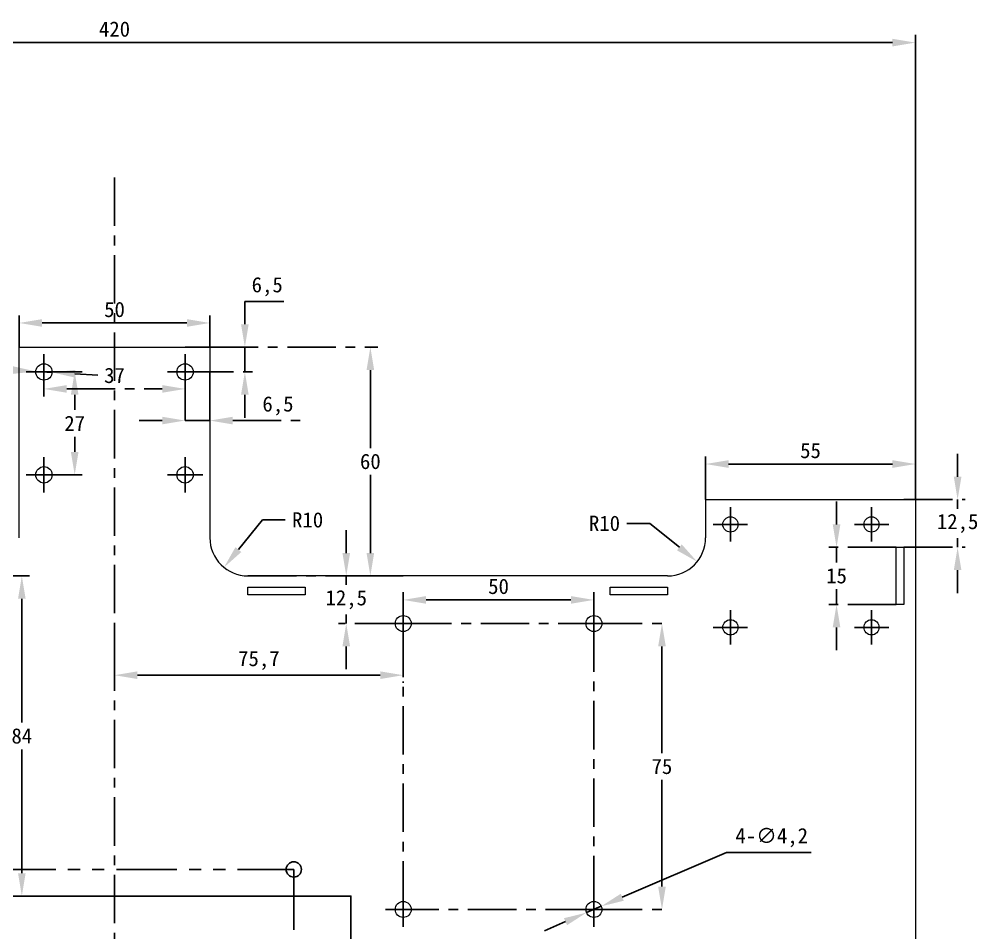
# Model space of a CAD drawing. Header units: millimetres. Extents: x -1259 to 2179, y 223 to 757.
# Drawn here: x 350 to 601.3, y 517.5 to 757.1 of the extents above; entities that cross this region are included whole.
import ezdxf

# ---------------------------------------------------------------- set-up
doc = ezdxf.new("R2010")
doc.units = ezdxf.units.MM
doc.header["$PDSIZE"] = -1
doc.linetypes.add('CENTERX2', pattern=[20.32, 12.7, -2.54, 2.54, -2.54])
doc.linetypes.add('PHANTOM2', pattern=[31.75, 15.875, -3.175, 3.175, -3.175, 3.175, -3.175])
doc.layers.add('10', color=7, linetype='Continuous')
doc.dimstyles.new('ISO-25', dxfattribs={"dimtxt": 2.5, "dimasz": 2.5, "dimexe": 1.25, "dimexo": 0.625, "dimtad": 1, "dimtxsty": 'Standard', "dimcen": 2.5, "dimadec": 0, "dimazin": 0, "dimtfac": 1, "dimtmove": 0, "dimatfit": 3, "dimfxl": 1, "dimarcsym": 0})

# ---------------------------------------------------------------- blocks, each defined once
blk = doc.blocks.new('SW_CENTERMARKSYMBOL_4')
at = {"layer": '10', "color": 0}
for p, q in [((0, 2.5), (0, 4.5)), ((-2.5, 0), (-4.5, 0)), ((0, 0), (-2.5, 0)), ((0, 0), (0, 2.5)), ((0, 0), (0, -2.5)), ((0, 0), (2.5, 0)), ((2.5, 0), (4.5, 0)), ((0, -2.5), (0, -4.5))]:
    blk.add_line(p, q, dxfattribs=at)
blk = doc.blocks.new('SW_CENTERMARKSYMBOL_5')
at = {"layer": '10', "color": 0}
for p, q in [((0, 2.5), (0, 4.5)), ((-2.5, 0), (-4.5, 0)), ((0, 0), (-2.5, 0)), ((0, 0), (0, 2.5)), ((0, 0), (0, -2.5)), ((0, 0), (2.5, 0)), ((2.5, 0), (4.5, 0)), ((0, -2.5), (0, -4.5))]:
    blk.add_line(p, q, dxfattribs=at)
blk = doc.blocks.new('SW_CENTERMARKSYMBOL_6')
at = {"layer": '10', "color": 0}
for p, q in [((0, 2.5), (0, 4.5)), ((-2.5, 0), (-4.5, 0)), ((0, 0), (-2.5, 0)), ((0, 0), (0, 2.5)), ((0, 0), (0, -2.5)), ((0, 0), (2.5, 0)), ((2.5, 0), (4.5, 0)), ((0, -2.5), (0, -4.5))]:
    blk.add_line(p, q, dxfattribs=at)
blk = doc.blocks.new('SW_CENTERMARKSYMBOL_7')
at = {"layer": '10', "color": 0}
for p, q in [((0, 2.5), (0, 4.5)), ((-2.5, 0), (-4.5, 0)), ((0, 0), (-2.5, 0)), ((0, 0), (0, 2.5)), ((0, 0), (0, -2.5)), ((0, 0), (2.5, 0)), ((2.5, 0), (4.5, 0)), ((0, -2.5), (0, -4.5))]:
    blk.add_line(p, q, dxfattribs=at)
blk = doc.blocks.new('SW_CENTERMARKSYMBOL_20')
at = {"layer": '10', "color": 0}
for p, q in [((0, 2.5), (0, 4.65)), ((-2.5, 0), (-4.65, 0)), ((0, 0), (-2.5, 0)), ((0, 0), (0, 2.5)), ((0, 0), (0, -2.5)), ((0, 0), (2.5, 0)), ((2.5, 0), (4.65, 0)), ((0, -2.5), (0, -4.65))]:
    blk.add_line(p, q, dxfattribs=at)
blk = doc.blocks.new('SW_CENTERMARKSYMBOL_21')
at = {"layer": '10', "color": 0}
for p, q in [((0, 2.5), (0, 4.65)), ((-2.5, 0), (-4.65, 0)), ((0, 0), (-2.5, 0)), ((0, 0), (0, 2.5)), ((0, 0), (0, -2.5)), ((0, 0), (2.5, 0)), ((2.5, 0), (4.65, 0)), ((0, -2.5), (0, -4.65))]:
    blk.add_line(p, q, dxfattribs=at)
blk = doc.blocks.new('SW_CENTERMARKSYMBOL_22')
at = {"layer": '10', "color": 0}
for p, q in [((0, 2.5), (0, 4.65)), ((-2.5, 0), (-4.65, 0)), ((0, 0), (-2.5, 0)), ((0, 0), (0, 2.5)), ((0, 0), (0, -2.5)), ((0, 0), (2.5, 0)), ((2.5, 0), (4.65, 0)), ((0, -2.5), (0, -4.65))]:
    blk.add_line(p, q, dxfattribs=at)
blk = doc.blocks.new('SW_CENTERMARKSYMBOL_23')
at = {"layer": '10', "color": 0}
for p, q in [((0, 2.5), (0, 4.65)), ((-2.5, 0), (-4.65, 0)), ((0, 0), (-2.5, 0)), ((0, 0), (0, 2.5)), ((0, 0), (0, -2.5)), ((0, 0), (2.5, 0)), ((2.5, 0), (4.65, 0)), ((0, -2.5), (0, -4.65))]:
    blk.add_line(p, q, dxfattribs=at)
blk = doc.blocks.new('SW_CENTERMARKSYMBOL_36')
at = {"layer": '10', "color": 0}
for p, q in [((0, 2.5), (0, 4.6)), ((-2.5, 0), (-4.6, 0)), ((0, 0), (-2.5, 0)), ((0, 0), (0, 2.5)), ((0, 0), (0, -2.5)), ((0, 0), (2.5, 0)), ((2.5, 0), (4.6, 0)), ((0, -2.5), (0, -4.6))]:
    blk.add_line(p, q, dxfattribs=at)
blk = doc.blocks.new('SW_CENTERMARKSYMBOL_37')
at = {"layer": '10', "color": 0}
for p, q in [((0, 2.5), (0, 4.6)), ((-2.5, 0), (-4.6, 0)), ((0, 0), (-2.5, 0)), ((0, 0), (0, 2.5)), ((0, 0), (0, -2.5)), ((0, 0), (2.5, 0)), ((2.5, 0), (4.6, 0)), ((0, -2.5), (0, -4.6))]:
    blk.add_line(p, q, dxfattribs=at)
blk = doc.blocks.new('SW_CENTERMARKSYMBOL_38')
at = {"layer": '10', "color": 0}
for p, q in [((0, 2.5), (0, 4.6)), ((-2.5, 0), (-4.6, 0)), ((0, 0), (-2.5, 0)), ((0, 0), (0, 2.5)), ((0, 0), (0, -2.5)), ((0, 0), (2.5, 0)), ((2.5, 0), (4.6, 0)), ((0, -2.5), (0, -4.6))]:
    blk.add_line(p, q, dxfattribs=at)
blk = doc.blocks.new('SW_CENTERMARKSYMBOL_39')
at = {"layer": '10', "color": 0}
for p, q in [((0, 2.5), (0, 4.6)), ((-2.5, 0), (-4.6, 0)), ((0, 0), (-2.5, 0)), ((0, 0), (0, 2.5)), ((0, 0), (0, -2.5)), ((0, 0), (2.5, 0)), ((2.5, 0), (4.6, 0)), ((0, -2.5), (0, -4.6))]:
    blk.add_line(p, q, dxfattribs=at)
blk = doc.blocks.new('SW_CENTERMARKSYMBOL_48')
at = {"layer": '10', "color": 0}
for p, q in [((0, 2.5), (0, 4.5)), ((-2.5, 0), (-4.5, 0)), ((0, 0), (-2.5, 0)), ((0, 0), (0, 2.5)), ((0, 0), (0, -2.5)), ((0, 0), (2.5, 0)), ((2.5, 0), (4.5, 0)), ((0, -2.5), (0, -4.5))]:
    blk.add_line(p, q, dxfattribs=at)
blk = doc.blocks.new('SW_CENTERMARKSYMBOL_49')
at = {"layer": '10', "color": 0}
for p, q in [((0, 2.5), (0, 4.5)), ((-2.5, 0), (-4.5, 0)), ((0, 0), (-2.5, 0)), ((0, 0), (0, 2.5)), ((0, 0), (0, -2.5)), ((0, 0), (2.5, 0)), ((2.5, 0), (4.5, 0)), ((0, -2.5), (0, -4.5))]:
    blk.add_line(p, q, dxfattribs=at)
blk = doc.blocks.new('SW_CENTERMARKSYMBOL_50')
at = {"layer": '10', "color": 0}
for p, q in [((0, 2.5), (0, 4.5)), ((-2.5, 0), (-4.5, 0)), ((0, 0), (-2.5, 0)), ((0, 0), (0, 2.5)), ((0, 0), (0, -2.5)), ((0, 0), (2.5, 0)), ((2.5, 0), (4.5, 0)), ((0, -2.5), (0, -4.5))]:
    blk.add_line(p, q, dxfattribs=at)
blk = doc.blocks.new('SW_CENTERMARKSYMBOL_51')
at = {"layer": '10', "color": 0}
for p, q in [((0, 2.5), (0, 4.5)), ((-2.5, 0), (-4.5, 0)), ((0, 0), (-2.5, 0)), ((0, 0), (0, 2.5)), ((0, 0), (0, -2.5)), ((0, 0), (2.5, 0)), ((2.5, 0), (4.5, 0)), ((0, -2.5), (0, -4.5))]:
    blk.add_line(p, q, dxfattribs=at)
blk = doc.blocks.new('SW_CENTERMARKSYMBOL_64')
at = {"layer": '10', "color": 0}
for p, q in [((0, 2.5), (0, 4.65)), ((-2.5, 0), (-4.65, 0)), ((0, 0), (-2.5, 0)), ((0, 0), (0, 2.5)), ((0, 0), (0, -2.5)), ((0, 0), (2.5, 0)), ((2.5, 0), (4.65, 0)), ((0, -2.5), (0, -4.65))]:
    blk.add_line(p, q, dxfattribs=at)
blk = doc.blocks.new('SW_CENTERMARKSYMBOL_65')
at = {"layer": '10', "color": 0}
for p, q in [((0, 2.5), (0, 4.65)), ((-2.5, 0), (-4.65, 0)), ((0, 0), (-2.5, 0)), ((0, 0), (0, 2.5)), ((0, 0), (0, -2.5)), ((0, 0), (2.5, 0)), ((2.5, 0), (4.65, 0)), ((0, -2.5), (0, -4.65))]:
    blk.add_line(p, q, dxfattribs=at)
blk = doc.blocks.new('SW_CENTERMARKSYMBOL_66')
at = {"layer": '10', "color": 0}
for p, q in [((0, 2.5), (0, 4.65)), ((-2.5, 0), (-4.65, 0)), ((0, 0), (-2.5, 0)), ((0, 0), (0, 2.5)), ((0, 0), (0, -2.5)), ((0, 0), (2.5, 0)), ((2.5, 0), (4.65, 0)), ((0, -2.5), (0, -4.65))]:
    blk.add_line(p, q, dxfattribs=at)
blk = doc.blocks.new('SW_CENTERMARKSYMBOL_67')
at = {"layer": '10', "color": 0}
for p, q in [((0, 2.5), (0, 4.65)), ((-2.5, 0), (-4.65, 0)), ((0, 0), (-2.5, 0)), ((0, 0), (0, 2.5)), ((0, 0), (0, -2.5)), ((0, 0), (2.5, 0)), ((2.5, 0), (4.65, 0)), ((0, -2.5), (0, -4.65))]:
    blk.add_line(p, q, dxfattribs=at)
blk = doc.blocks.new('SW_CENTERMARKSYMBOL_80')
at = {"layer": '10', "color": 0}
for p, q in [((0, 2.5), (0, 4.6)), ((-2.5, 0), (-4.6, 0)), ((0, 0), (-2.5, 0)), ((0, 0), (0, 2.5)), ((0, 0), (0, -2.5)), ((0, 0), (2.5, 0)), ((2.5, 0), (4.6, 0)), ((0, -2.5), (0, -4.6))]:
    blk.add_line(p, q, dxfattribs=at)
blk = doc.blocks.new('SW_CENTERMARKSYMBOL_81')
at = {"layer": '10', "color": 0}
for p, q in [((0, 2.5), (0, 4.6)), ((-2.5, 0), (-4.6, 0)), ((0, 0), (-2.5, 0)), ((0, 0), (0, 2.5)), ((0, 0), (0, -2.5)), ((0, 0), (2.5, 0)), ((2.5, 0), (4.6, 0)), ((0, -2.5), (0, -4.6))]:
    blk.add_line(p, q, dxfattribs=at)
blk = doc.blocks.new('SW_CENTERMARKSYMBOL_82')
at = {"layer": '10', "color": 0}
for p, q in [((0, 2.5), (0, 4.6)), ((-2.5, 0), (-4.6, 0)), ((0, 0), (-2.5, 0)), ((0, 0), (0, 2.5)), ((0, 0), (0, -2.5)), ((0, 0), (2.5, 0)), ((2.5, 0), (4.6, 0)), ((0, -2.5), (0, -4.6))]:
    blk.add_line(p, q, dxfattribs=at)
blk = doc.blocks.new('SW_CENTERMARKSYMBOL_83')
at = {"layer": '10', "color": 0}
for p, q in [((0, 2.5), (0, 4.6)), ((-2.5, 0), (-4.6, 0)), ((0, 0), (-2.5, 0)), ((0, 0), (0, 2.5)), ((0, 0), (0, -2.5)), ((0, 0), (2.5, 0)), ((2.5, 0), (4.6, 0)), ((0, -2.5), (0, -4.6))]:
    blk.add_line(p, q, dxfattribs=at)
blk = doc.blocks.new('*D90')
at = {"color": 3, "lineweight": -2, "transparency": 16777216}
for p, q in [((164.96, 631.12), (164.96, 753)), ((584.96, 631.12), (584.96, 753)), ((170.96, 751), (578.96, 751))]:
    blk.add_line(p, q, dxfattribs=at)
at = {"color": 3, "transparency": 16777216}
for points in [[(170.96, 752), (170.96, 750), (164.96, 751)], [(578.96, 752), (578.96, 750), (584.96, 751)]]:
    blk.add_solid(points, dxfattribs=at)
at = {"layer": 'Defpoints', "color": 0, "transparency": 16777216}
for p in [(584.96, 751), (164.96, 631.12), (584.96, 631.12)]:
    blk.add_point(p, dxfattribs=at)
at = {"color": 3, "transparency": 16777216, "insert": (374.96, 754.52), "char_height": 4, "attachment_point": 5}
blk.add_mtext('420', dxfattribs=at)
blk = doc.blocks.new('*D92')
at = {"color": 3, "lineweight": -2, "transparency": 16777216}
for p, q in [((349.96, 671.12), (349.96, 679.46)), ((399.96, 671.12), (399.96, 679.46)), ((355.96, 677.46), (393.96, 677.46))]:
    blk.add_line(p, q, dxfattribs=at)
at = {"color": 3, "transparency": 16777216}
for points in [[(355.96, 678.46), (355.96, 676.46), (349.96, 677.46)], [(393.96, 678.46), (393.96, 676.46), (399.96, 677.46)]]:
    blk.add_solid(points, dxfattribs=at)
at = {"layer": 'Defpoints', "color": 0, "transparency": 16777216}
for p in [(399.96, 677.46), (349.96, 671.12), (399.96, 671.12)]:
    blk.add_point(p, dxfattribs=at)
at = {"color": 3, "transparency": 16777216, "insert": (374.96, 680.98), "char_height": 4, "attachment_point": 5}
blk.add_mtext('50', dxfattribs=at)
blk = doc.blocks.new('*D93')
at = {"color": 3, "lineweight": -2, "transparency": 16777216}
for p, q in [((529.96, 631.12), (529.96, 642.46)), ((584.96, 631.12), (584.96, 642.46)), ((535.96, 640.46), (578.96, 640.46))]:
    blk.add_line(p, q, dxfattribs=at)
at = {"color": 3, "transparency": 16777216}
for points in [[(535.96, 641.46), (535.96, 639.46), (529.96, 640.46)], [(578.96, 641.46), (578.96, 639.46), (584.96, 640.46)]]:
    blk.add_solid(points, dxfattribs=at)
at = {"layer": 'Defpoints', "color": 0, "transparency": 16777216}
for p in [(584.96, 640.46), (529.96, 631.12), (584.96, 631.12)]:
    blk.add_point(p, dxfattribs=at)
at = {"color": 3, "transparency": 16777216, "insert": (557.46, 643.98), "char_height": 4, "attachment_point": 5}
blk.add_mtext('55', dxfattribs=at)
blk = doc.blocks.new('*D96')
at = {"color": 3, "linetype": 'CENTERX2', "lineweight": -2, "transparency": 16777216}
for p, q in [((413.74, 625.78), (407.44, 618.01)), ((419.74, 625.78), (413.74, 625.78))]:
    blk.add_line(p, q, dxfattribs=at)
at = {"color": 3, "linetype": 'CENTERX2', "transparency": 16777216}
blk.add_solid([(406.67, 618.64), (408.22, 617.38), (403.67, 613.35)], dxfattribs=at)
at = {"layer": 'Defpoints', "color": 0, "linetype": 'CENTERX2', "transparency": 16777216}
for p in [(409.96, 621.12), (403.67, 613.35)]:
    blk.add_point(p, dxfattribs=at)
at = {"color": 3, "linetype": 'CENTERX2', "transparency": 16777216, "insert": (425.6, 625.78), "char_height": 4, "attachment_point": 5}
blk.add_mtext('R10', dxfattribs=at)
blk = doc.blocks.new('*D97')
at = {"color": 3, "linetype": 'CENTERX2', "lineweight": -2, "transparency": 16777216}
for p, q in [((509.3, 624.89), (515.3, 624.89)), ((515.3, 624.89), (523.07, 618.61))]:
    blk.add_line(p, q, dxfattribs=at)
at = {"color": 3, "linetype": 'CENTERX2', "transparency": 16777216}
blk.add_solid([(523.7, 619.38), (522.44, 617.83), (527.74, 614.83)], dxfattribs=at)
at = {"layer": 'Defpoints', "color": 0, "linetype": 'CENTERX2', "transparency": 16777216}
for p in [(519.96, 621.12), (527.74, 614.83)]:
    blk.add_point(p, dxfattribs=at)
at = {"color": 3, "linetype": 'CENTERX2', "transparency": 16777216, "insert": (503.44, 624.89), "char_height": 4, "attachment_point": 5}
blk.add_mtext('R10', dxfattribs=at)
blk = doc.blocks.new('*D99')
at = {"color": 3, "linetype": 'CENTERX2', "lineweight": -2, "transparency": 16777216}
for p, q in [((399.96, 671.12), (444.05, 671.12)), ((409.96, 611.12), (444.05, 611.12))]:
    blk.add_line(p, q, dxfattribs=at)
at = {"color": 3, "lineweight": -2, "transparency": 16777216}
for p, q in [((442.05, 665.12), (442.05, 644.65)), ((442.05, 617.12), (442.05, 637.6))]:
    blk.add_line(p, q, dxfattribs=at)
at = {"color": 3, "linetype": 'CENTERX2', "transparency": 16777216}
for points in [[(441.05, 665.12), (443.05, 665.12), (442.05, 671.12)], [(441.05, 617.12), (443.05, 617.12), (442.05, 611.12)]]:
    blk.add_solid(points, dxfattribs=at)
at = {"layer": 'Defpoints', "color": 0, "linetype": 'CENTERX2', "transparency": 16777216}
for p in [(399.96, 671.12), (409.96, 611.12), (442.05, 611.12)]:
    blk.add_point(p, dxfattribs=at)
at = {"color": 3, "linetype": 'CENTERX2', "transparency": 16777216, "insert": (442.05, 641.12), "char_height": 4, "attachment_point": 5}
blk.add_mtext('60', dxfattribs=at)
blk = doc.blocks.new('*D100')
at = {"color": 3, "lineweight": -2, "transparency": 16777216}
for p, q in [((286.73, 667.85), (300.92, 667.85)), ((300.92, 667.85), (348.33, 665.09)), ((358.61, 664.5), (354.32, 664.75)), ((364.6, 664.15), (370.59, 663.8))]:
    blk.add_line(p, q, dxfattribs=at)
at = {"color": 3, "linetype": 'CENTERX2', "transparency": 16777216}
for points in [[(348.38, 666.09), (348.27, 664.1), (354.32, 664.75)], [(364.66, 665.15), (364.54, 663.15), (358.61, 664.5)]]:
    blk.add_solid(points, dxfattribs=at)
at = {"layer": 'Defpoints', "color": 0, "linetype": 'CENTERX2', "transparency": 16777216}
for p in [(354.32, 664.75), (358.61, 664.5)]:
    blk.add_point(p, dxfattribs=at)
at = {"color": 3, "linetype": 'CENTERX2', "transparency": 16777216, "insert": (293.06, 671.71), "char_height": 4, "attachment_point": 5}
blk.add_mtext('∅4,3', dxfattribs=at)
blk = doc.blocks.new('*D101')
at = {"color": 3, "linetype": 'CENTERX2', "lineweight": -2, "transparency": 16777216}
for p, q in [((393.46, 664.62), (393.46, 649.86)), ((399.96, 664.62), (399.96, 649.86)), ((387.46, 651.86), (381.46, 651.86)), ((393.46, 651.86), (399.96, 651.86)), ((405.96, 651.86), (423.68, 651.86))]:
    blk.add_line(p, q, dxfattribs=at)
at = {"color": 3, "linetype": 'CENTERX2', "transparency": 16777216}
for points in [[(387.46, 652.86), (387.46, 650.86), (393.46, 651.86)], [(405.96, 652.86), (405.96, 650.86), (399.96, 651.86)]]:
    blk.add_solid(points, dxfattribs=at)
at = {"layer": 'Defpoints', "color": 0, "linetype": 'CENTERX2', "transparency": 16777216}
for p in [(393.46, 664.62), (399.96, 664.62), (399.96, 651.86)]:
    blk.add_point(p, dxfattribs=at)
at = {"color": 3, "linetype": 'CENTERX2', "transparency": 16777216, "insert": (417.82, 655.71), "char_height": 4, "attachment_point": 5}
blk.add_mtext('6,5', dxfattribs=at)
blk = doc.blocks.new('*D102')
at = {"color": 3, "linetype": 'CENTERX2', "lineweight": -2, "transparency": 16777216}
for p, q in [((409.14, 677.12), (409.14, 683.12)), ((409.14, 683.12), (419.33, 683.12)), ((393.46, 671.12), (411.14, 671.12)), ((409.14, 664.62), (409.14, 671.12)), ((393.46, 664.62), (411.14, 664.62)), ((409.14, 658.62), (409.14, 652.62))]:
    blk.add_line(p, q, dxfattribs=at)
at = {"color": 3, "linetype": 'CENTERX2', "transparency": 16777216}
for points in [[(408.14, 677.12), (410.14, 677.12), (409.14, 671.12)], [(408.14, 658.62), (410.14, 658.62), (409.14, 664.62)]]:
    blk.add_solid(points, dxfattribs=at)
at = {"layer": 'Defpoints', "color": 0, "linetype": 'CENTERX2', "transparency": 16777216}
for p in [(393.46, 671.12), (409.14, 671.12), (393.46, 664.62)]:
    blk.add_point(p, dxfattribs=at)
at = {"color": 3, "linetype": 'CENTERX2', "transparency": 16777216, "insert": (415, 686.98), "char_height": 4, "attachment_point": 5}
blk.add_mtext('6,5', dxfattribs=at)
blk = doc.blocks.new('*D103')
at = {"color": 3, "linetype": 'CENTERX2', "lineweight": -2, "transparency": 16777216}
for p, q in [((356.46, 664.62), (356.46, 658.16)), ((393.46, 664.62), (393.46, 658.16)), ((362.46, 660.16), (387.46, 660.16))]:
    blk.add_line(p, q, dxfattribs=at)
at = {"color": 3, "linetype": 'CENTERX2', "transparency": 16777216}
for points in [[(362.46, 661.16), (362.46, 659.16), (356.46, 660.16)], [(387.46, 661.16), (387.46, 659.16), (393.46, 660.16)]]:
    blk.add_solid(points, dxfattribs=at)
at = {"layer": 'Defpoints', "color": 0, "linetype": 'CENTERX2', "transparency": 16777216}
for p in [(356.46, 664.62), (393.46, 664.62), (393.46, 660.16)]:
    blk.add_point(p, dxfattribs=at)
at = {"color": 3, "linetype": 'CENTERX2', "transparency": 16777216, "insert": (374.96, 663.68), "char_height": 4, "attachment_point": 5}
blk.add_mtext('37', dxfattribs=at)
blk = doc.blocks.new('*D104')
at = {"color": 3, "linetype": 'CENTERX2', "lineweight": -2, "transparency": 16777216}
for p, q in [((356.46, 664.62), (366.52, 664.62)), ((364.52, 658.62), (364.52, 654.65)), ((364.52, 643.62), (364.52, 647.6)), ((356.46, 637.62), (366.52, 637.62))]:
    blk.add_line(p, q, dxfattribs=at)
at = {"color": 3, "linetype": 'CENTERX2', "transparency": 16777216}
for points in [[(363.52, 658.62), (365.52, 658.62), (364.52, 664.62)], [(363.52, 643.62), (365.52, 643.62), (364.52, 637.62)]]:
    blk.add_solid(points, dxfattribs=at)
at = {"layer": 'Defpoints', "color": 0, "linetype": 'CENTERX2', "transparency": 16777216}
for p in [(356.46, 664.62), (356.46, 637.62), (364.52, 637.62)]:
    blk.add_point(p, dxfattribs=at)
at = {"color": 3, "linetype": 'CENTERX2', "transparency": 16777216, "insert": (364.52, 651.12), "char_height": 4, "attachment_point": 5}
blk.add_mtext('27', dxfattribs=at)
blk = doc.blocks.new('*D109')
at = {"color": 3, "linetype": 'CENTERX2', "lineweight": -2, "transparency": 16777216}
for p, q in [((564.29, 624.62), (564.29, 630.62)), ((579.96, 618.62), (562.29, 618.62)), ((564.29, 618.62), (564.29, 614.65)), ((564.29, 603.62), (564.29, 607.6)), ((579.96, 603.62), (562.29, 603.62)), ((564.29, 597.62), (564.29, 591.62))]:
    blk.add_line(p, q, dxfattribs=at)
at = {"color": 3, "linetype": 'CENTERX2', "transparency": 16777216}
for points in [[(563.29, 624.62), (565.29, 624.62), (564.29, 618.62)], [(563.29, 597.62), (565.29, 597.62), (564.29, 603.62)]]:
    blk.add_solid(points, dxfattribs=at)
at = {"layer": 'Defpoints', "color": 0, "linetype": 'CENTERX2', "transparency": 16777216}
for p in [(579.96, 618.62), (564.29, 603.62), (579.96, 603.62)]:
    blk.add_point(p, dxfattribs=at)
at = {"color": 3, "linetype": 'CENTERX2', "transparency": 16777216, "insert": (564.29, 611.12), "char_height": 4, "attachment_point": 5}
blk.add_mtext('15', dxfattribs=at)
blk = doc.blocks.new('*D114')
at = {"color": 3, "linetype": 'CENTERX2', "lineweight": -2, "transparency": 16777216}
for p, q in [((596.04, 637.12), (596.04, 643.12)), ((581.96, 631.12), (598.04, 631.12)), ((596.04, 631.12), (596.04, 628.73)), ((596.04, 618.62), (596.04, 621.01)), ((581.96, 618.62), (598.04, 618.62)), ((596.04, 612.62), (596.04, 606.62))]:
    blk.add_line(p, q, dxfattribs=at)
at = {"color": 3, "linetype": 'CENTERX2', "transparency": 16777216}
for points in [[(595.04, 637.12), (597.04, 637.12), (596.04, 631.12)], [(595.04, 612.62), (597.04, 612.62), (596.04, 618.62)]]:
    blk.add_solid(points, dxfattribs=at)
at = {"layer": 'Defpoints', "color": 0, "linetype": 'CENTERX2', "transparency": 16777216}
for p in [(581.96, 631.12), (596.04, 631.12), (581.96, 618.62)]:
    blk.add_point(p, dxfattribs=at)
at = {"color": 3, "linetype": 'CENTERX2', "transparency": 16777216, "insert": (596.04, 624.87), "char_height": 4, "attachment_point": 5}
blk.add_mtext('12,5', dxfattribs=at)
blk = doc.blocks.new('*D130')
at = {"color": 3, "linetype": 'CENTERX2', "lineweight": -2, "transparency": 16777216}
for p, q in [((500.66, 598.62), (520.51, 598.62)), ((500.66, 523.62), (520.51, 523.62))]:
    blk.add_line(p, q, dxfattribs=at)
at = {"color": 3, "lineweight": -2, "transparency": 16777216}
for p, q in [((518.51, 592.62), (518.51, 564.65)), ((518.51, 529.62), (518.51, 557.6))]:
    blk.add_line(p, q, dxfattribs=at)
at = {"color": 3, "linetype": 'CENTERX2', "transparency": 16777216}
for points in [[(517.51, 592.62), (519.51, 592.62), (518.51, 598.62)], [(517.51, 529.62), (519.51, 529.62), (518.51, 523.62)]]:
    blk.add_solid(points, dxfattribs=at)
at = {"layer": 'Defpoints', "color": 0, "linetype": 'CENTERX2', "transparency": 16777216}
for p in [(500.66, 598.62), (500.66, 523.62), (518.51, 523.62)]:
    blk.add_point(p, dxfattribs=at)
at = {"color": 3, "linetype": 'CENTERX2', "transparency": 16777216, "insert": (518.51, 561.12), "char_height": 4, "attachment_point": 5}
blk.add_mtext('75', dxfattribs=at)
blk = doc.blocks.new('*D131')
at = {"color": 3, "linetype": 'CENTERX2', "lineweight": -2, "transparency": 16777216}
for p, q in [((450.66, 598.62), (450.66, 606.82)), ((500.66, 598.62), (500.66, 606.82))]:
    blk.add_line(p, q, dxfattribs=at)
at = {"color": 3, "lineweight": -2, "transparency": 16777216}
blk.add_line((494.66, 604.82), (456.66, 604.82), dxfattribs=at)
at = {"color": 3, "linetype": 'CENTERX2', "transparency": 16777216}
for points in [[(456.66, 605.82), (456.66, 603.82), (450.66, 604.82)], [(494.66, 605.82), (494.66, 603.82), (500.66, 604.82)]]:
    blk.add_solid(points, dxfattribs=at)
at = {"layer": 'Defpoints', "color": 0, "linetype": 'CENTERX2', "transparency": 16777216}
for p in [(450.66, 604.82), (450.66, 598.62), (500.66, 598.62)]:
    blk.add_point(p, dxfattribs=at)
at = {"color": 3, "linetype": 'CENTERX2', "transparency": 16777216, "insert": (475.66, 608.34), "char_height": 4, "attachment_point": 5}
blk.add_mtext('50', dxfattribs=at)
blk = doc.blocks.new('*D132')
at = {"color": 3, "lineweight": -2, "transparency": 16777216}
for p, q in [((435.73, 617.12), (435.73, 623.12)), ((435.73, 611.12), (435.73, 608.73)), ((435.73, 598.62), (435.73, 601.01)), ((435.73, 592.62), (435.73, 586.62))]:
    blk.add_line(p, q, dxfattribs=at)
at = {"color": 3, "linetype": 'CENTERX2', "lineweight": -2, "transparency": 16777216}
for p, q in [((450.66, 611.12), (433.73, 611.12)), ((450.66, 598.62), (433.73, 598.62))]:
    blk.add_line(p, q, dxfattribs=at)
at = {"color": 3, "linetype": 'CENTERX2', "transparency": 16777216}
for points in [[(434.73, 617.12), (436.73, 617.12), (435.73, 611.12)], [(434.73, 592.62), (436.73, 592.62), (435.73, 598.62)]]:
    blk.add_solid(points, dxfattribs=at)
at = {"layer": 'Defpoints', "color": 0, "linetype": 'CENTERX2', "transparency": 16777216}
for p in [(435.73, 611.12), (450.66, 611.12), (450.66, 598.62)]:
    blk.add_point(p, dxfattribs=at)
at = {"color": 3, "linetype": 'CENTERX2', "transparency": 16777216, "insert": (435.73, 604.87), "char_height": 4, "attachment_point": 5}
blk.add_mtext('12,5', dxfattribs=at)
blk = doc.blocks.new('*D133')
at = {"color": 3, "linetype": 'CENTERX2', "lineweight": -2, "transparency": 16777216}
for p, q in [((374.96, 598.62), (374.96, 583.07)), ((450.66, 598.62), (450.66, 583.07))]:
    blk.add_line(p, q, dxfattribs=at)
at = {"color": 3, "lineweight": -2, "transparency": 16777216}
blk.add_line((444.66, 585.07), (380.96, 585.07), dxfattribs=at)
at = {"color": 3, "linetype": 'CENTERX2', "transparency": 16777216}
for points in [[(380.96, 586.07), (380.96, 584.07), (374.96, 585.07)], [(444.66, 586.07), (444.66, 584.07), (450.66, 585.07)]]:
    blk.add_solid(points, dxfattribs=at)
at = {"layer": 'Defpoints', "color": 0, "linetype": 'CENTERX2', "transparency": 16777216}
for p in [(374.96, 598.62), (450.66, 598.62), (374.96, 585.07)]:
    blk.add_point(p, dxfattribs=at)
at = {"color": 3, "linetype": 'CENTERX2', "transparency": 16777216, "insert": (412.81, 588.93), "char_height": 4, "attachment_point": 5}
blk.add_mtext('75,7', dxfattribs=at)
blk = doc.blocks.new('*D134')
at = {"color": 3, "lineweight": -2, "transparency": 16777216}
for p, q in [((535.43, 538.6), (508.1, 526.83)), ((557.62, 538.6), (535.43, 538.6)), ((498.73, 522.79), (502.59, 524.45)), ((493.22, 520.42), (487.71, 518.04))]:
    blk.add_line(p, q, dxfattribs=at)
at = {"color": 3, "linetype": 'CENTERX2', "transparency": 16777216}
for points in [[(507.71, 527.74), (508.5, 525.91), (502.59, 524.45)], [(492.83, 521.33), (493.62, 519.5), (498.73, 522.79)]]:
    blk.add_solid(points, dxfattribs=at)
at = {"layer": 'Defpoints', "color": 0, "linetype": 'CENTERX2', "transparency": 16777216}
for p in [(502.59, 524.45), (498.73, 522.79)]:
    blk.add_point(p, dxfattribs=at)
at = {"color": 3, "linetype": 'CENTERX2', "transparency": 16777216, "insert": (547.29, 542.46), "char_height": 4, "attachment_point": 5}
blk.add_mtext('4-∅4,2', dxfattribs=at)
blk = doc.blocks.new('*D191')
at = {"color": 3, "lineweight": -2, "transparency": 16777216}
for p, q in [((296.96, 611.12), (352.66, 611.12)), ((350.66, 605.12), (350.66, 572.65)), ((350.66, 533.12), (350.66, 565.6)), ((296.96, 527.12), (352.66, 527.12))]:
    blk.add_line(p, q, dxfattribs=at)
at = {"color": 3, "linetype": 'PHANTOM2', "transparency": 16777216}
for points in [[(349.66, 605.12), (351.66, 605.12), (350.66, 611.12)], [(349.66, 533.12), (351.66, 533.12), (350.66, 527.12)]]:
    blk.add_solid(points, dxfattribs=at)
at = {"layer": 'Defpoints', "color": 0, "linetype": 'PHANTOM2', "transparency": 16777216}
for p in [(296.96, 611.12), (350.66, 611.12), (296.96, 527.12)]:
    blk.add_point(p, dxfattribs=at)
at = {"color": 3, "linetype": 'PHANTOM2', "transparency": 16777216, "insert": (350.66, 569.12), "char_height": 4, "attachment_point": 5}
blk.add_mtext('84', dxfattribs=at)

msp = doc.modelspace()

# ---------------------------------------------------------------- linework, layer by layer
at = {"color": 1, "linetype": 'CENTERX2'}
for p, q in [((374.963, 715.603), (374.963, 269.661)), ((450.663, 598.621), (500.663, 598.621)), ((450.663, 523.621), (450.663, 598.621)), ((500.663, 598.621), (500.663, 523.621)), ((500.663, 523.621), (450.663, 523.621))]:
    msp.add_line(p, q, dxfattribs=at)
at = {"color": 7, "linetype": 'Continuous', "lineweight": 15}
for p, q in [((349.963, 621.121), (349.963, 671.121)), ((349.963, 671.121), (399.963, 671.121)), ((399.963, 671.121), (399.963, 621.121)), ((529.963, 631.121), (529.963, 621.121)), ((529.963, 631.121), (584.963, 631.121)), ((584.963, 631.121), (584.963, 361.121)), ((579.963, 618.621), (581.963, 618.621)), ((579.963, 603.621), (579.963, 618.621)), ((581.963, 618.621), (581.963, 603.621)), ((519.963, 611.121), (409.963, 611.121)), ((409.963, 608.121), (424.963, 608.121)), ((409.963, 606.121), (409.963, 608.121)), ((424.963, 606.121), (409.963, 606.121)), ((424.963, 608.121), (424.963, 606.121)), ((504.963, 608.121), (519.963, 608.121)), ((504.963, 606.121), (504.963, 608.121)), ((519.963, 606.121), (504.963, 606.121)), ((519.963, 608.121), (519.963, 606.121)), ((581.963, 603.621), (579.963, 603.621))]:
    msp.add_line(p, q, dxfattribs=at)
at = {"color": 1, "linetype": 'PHANTOM2'}
for p, q in [((311.963, 534.121), (421.963, 534.121)), ((421.963, 534.121), (421.963, 458.121))]:
    msp.add_line(p, q, dxfattribs=at)
msp.add_lwpolyline([(296.963, 527.121), (436.963, 527.121), (436.963, 465.121), (296.963, 465.121)], close=True)
at = {"color": 7, "linetype": 'Continuous', "lineweight": 15}
for centre, radius in [((356.463, 664.621), 2.15), ((393.463, 664.621), 2.15), ((356.463, 637.621), 2.15), ((393.463, 637.621), 2.15), ((536.463, 624.621), 2), ((573.463, 624.621), 2), ((450.663, 598.621), 2.1), ((500.663, 598.621), 2.1), ((536.463, 597.621), 2), ((573.463, 597.621), 2), ((450.663, 523.621), 2.1), ((500.663, 523.621), 2.1)]:
    msp.add_circle(centre, radius, dxfattribs=at)
msp.add_circle((421.963, 534.121), 2)
for centre, start, end in [((409.963, 621.121), 180, 270), ((519.963, 621.121), 270, 0)]:
    msp.add_arc(centre, 10, start, end, dxfattribs=at)

# ---------------------------------------------------------------- block references
at = {"layer": '10'}
for name, p in [('SW_CENTERMARKSYMBOL_23', (356.463, 664.621)), ('SW_CENTERMARKSYMBOL_67', (356.463, 664.621)), ('SW_CENTERMARKSYMBOL_22', (393.463, 664.621)), ('SW_CENTERMARKSYMBOL_66', (393.463, 664.621)), ('SW_CENTERMARKSYMBOL_20', (356.463, 637.621)), ('SW_CENTERMARKSYMBOL_64', (356.463, 637.621)), ('SW_CENTERMARKSYMBOL_21', (393.463, 637.621)), ('SW_CENTERMARKSYMBOL_65', (393.463, 637.621)), ('SW_CENTERMARKSYMBOL_7', (536.463, 624.621)), ('SW_CENTERMARKSYMBOL_51', (536.463, 624.621)), ('SW_CENTERMARKSYMBOL_4', (573.463, 624.621)), ('SW_CENTERMARKSYMBOL_48', (573.463, 624.621)), ('SW_CENTERMARKSYMBOL_39', (450.663, 598.621)), ('SW_CENTERMARKSYMBOL_83', (450.663, 598.621)), ('SW_CENTERMARKSYMBOL_38', (500.663, 598.621)), ('SW_CENTERMARKSYMBOL_82', (500.663, 598.621)), ('SW_CENTERMARKSYMBOL_6', (536.463, 597.621)), ('SW_CENTERMARKSYMBOL_50', (536.463, 597.621)), ('SW_CENTERMARKSYMBOL_5', (573.463, 597.621)), ('SW_CENTERMARKSYMBOL_49', (573.463, 597.621)), ('SW_CENTERMARKSYMBOL_36', (450.663, 523.621)), ('SW_CENTERMARKSYMBOL_80', (450.663, 523.621)), ('SW_CENTERMARKSYMBOL_37', (500.663, 523.621)), ('SW_CENTERMARKSYMBOL_81', (500.663, 523.621))]:
    msp.add_blockref(name, p, dxfattribs=at)

# ---------------------------------------------------------------- dimensions: what is measured, and where the dimension line sits
for p1, p2, distance, picture, middle in [((164.963, 631.121), (584.963, 631.121), 119.878, '*D90', (374.963, 754.524)), ((349.963, 671.121), (399.963, 671.121), 6.339, '*D92', (374.963, 680.984)), ((529.963, 631.121), (584.963, 631.121), 9.338, '*D93', (557.463, 643.983))]:
    dim = msp.add_aligned_dim(p1=p1, p2=p2, distance=distance, dimstyle='ISO-25', override={"dimtxt": 4, "dimasz": 6, "dimexe": 2, "dimexo": 0, "dimgap": 1.524, "dimtih": 1, "dimtoh": 1, "dimclrd": 3, "dimclre": 3, "dimclrt": 3, "dimadec": 2, "dimtzin": 0})
    dim.commit()
    dim.dimension.update_dxf_attribs({"geometry": picture, "text_midpoint": middle})
at = {"color": 1, "linetype": 'CENTERX2'}
dim = msp.add_linear_dim(base=(409.139, 671.121), p1=(393.463, 664.621), p2=(393.463, 671.121), angle=90, dimstyle='ISO-25', override={"dimtxt": 4, "dimasz": 6, "dimexe": 2, "dimexo": 0, "dimgap": 1.524, "dimtih": 1, "dimtoh": 1, "dimclrd": 3, "dimclre": 3, "dimclrt": 3, "dimadec": 2, "dimtzin": 0}, dxfattribs=at)
dim.commit()
dim.dimension.update_dxf_attribs({"geometry": '*D102', "text_midpoint": (414.996, 683.121), "dimtype": 160})
dim = msp.add_diameter_dim_2p(p1=(358.609, 664.496), p2=(354.317, 664.746), dimstyle='ISO-25', override={"dimtxt": 4, "dimasz": 6, "dimexe": 2, "dimexo": 0, "dimgap": 1.524, "dimtih": 1, "dimtoh": 1, "dimclrd": 3, "dimclre": 3, "dimclrt": 3, "dimadec": 2, "dimtzin": 0}, dxfattribs=at)
dim.commit()
dim.dimension.update_dxf_attribs({"geometry": '*D100', "text_midpoint": (300.92, 667.853), "dimtype": 163})
for base, p1, p2, picture, middle in [((442.054, 611.121), (399.963, 671.121), (409.963, 611.121), '*D99', (442.054, 641.121)), ((364.516, 637.621), (356.463, 664.621), (356.463, 637.621), '*D104', (364.516, 651.121)), ((596.035, 631.121), (581.963, 618.621), (581.963, 631.121), '*D114', (596.035, 624.871)), ((564.288, 603.621), (579.963, 618.621), (579.963, 603.621), '*D109', (564.288, 611.121)), ((435.726, 611.121), (450.663, 598.621), (450.663, 611.121), '*D132', (435.726, 604.871)), ((518.509, 523.621), (500.663, 598.621), (500.663, 523.621), '*D130', (518.509, 561.121))]:
    dim = msp.add_linear_dim(base=base, p1=p1, p2=p2, angle=90, dimstyle='ISO-25', override={"dimtxt": 4, "dimasz": 6, "dimexe": 2, "dimexo": 0, "dimgap": 1.524, "dimtih": 1, "dimtoh": 1, "dimclrd": 3, "dimclre": 3, "dimclrt": 3, "dimadec": 2, "dimtzin": 0}, dxfattribs=at)
    dim.commit()
    dim.dimension.update_dxf_attribs({"geometry": picture, "text_midpoint": middle})
for base, p1, p2, picture, middle in [((393.463, 660.156), (356.463, 664.621), (393.463, 664.621), '*D103', (374.963, 663.68)), ((450.663, 604.818), (500.663, 598.621), (450.663, 598.621), '*D131', (475.663, 608.342)), ((374.963, 585.07), (450.663, 598.621), (374.963, 598.621), '*D133', (412.813, 588.927))]:
    dim = msp.add_linear_dim(base=base, p1=p1, p2=p2, dimstyle='ISO-25', override={"dimtxt": 4, "dimasz": 6, "dimexe": 2, "dimexo": 0, "dimgap": 1.524, "dimtih": 1, "dimtoh": 1, "dimclrd": 3, "dimclre": 3, "dimclrt": 3, "dimadec": 2, "dimtzin": 0}, dxfattribs=at)
    dim.commit()
    dim.dimension.update_dxf_attribs({"geometry": picture, "text_midpoint": middle})
dim = msp.add_linear_dim(base=(399.963, 651.856), p1=(393.463, 664.621), p2=(399.963, 664.621), dimstyle='ISO-25', override={"dimtxt": 4, "dimasz": 6, "dimexe": 2, "dimexo": 0, "dimgap": 1.524, "dimtih": 1, "dimtoh": 1, "dimclrd": 3, "dimclre": 3, "dimclrt": 3, "dimadec": 2, "dimtzin": 0}, dxfattribs=at)
dim.commit()
dim.dimension.update_dxf_attribs({"geometry": '*D101', "text_midpoint": (417.82, 651.856), "dimtype": 160})
for center, mpoint, picture, middle in [((409.963, 621.121), (403.667, 613.352), '*D96', (425.598, 625.783)), ((519.963, 621.121), (527.739, 614.833), '*D97', (503.44, 624.894))]:
    dim = msp.add_radius_dim(center=center, mpoint=mpoint, dimstyle='ISO-25', override={"dimtxt": 4, "dimasz": 6, "dimexe": 2, "dimexo": 0, "dimgap": 1.524, "dimtih": 1, "dimtoh": 1, "dimclrd": 3, "dimclre": 3, "dimclrt": 3, "dimadec": 2, "dimtzin": 0}, dxfattribs=at)
    dim.commit()
    dim.dimension.update_dxf_attribs({"geometry": picture, "text_midpoint": middle, "dimtype": 164})
at = {"color": 1, "linetype": 'PHANTOM2'}
dim = msp.add_linear_dim(base=(350.664, 611.121), p1=(296.963, 527.121), p2=(296.963, 611.121), angle=90, dimstyle='ISO-25', override={"dimtxt": 4, "dimasz": 6, "dimexe": 2, "dimexo": 0, "dimgap": 1.524, "dimtih": 1, "dimtoh": 1, "dimclrd": 3, "dimclre": 3, "dimclrt": 3, "dimadec": 2, "dimtzin": 0}, dxfattribs=at)
dim.commit()
dim.dimension.update_dxf_attribs({"geometry": '*D191', "text_midpoint": (350.664, 569.121)})
at = {"color": 1, "linetype": 'CENTERX2'}
dim = msp.add_diameter_dim_2p(p1=(498.734, 522.79), p2=(502.592, 524.452), text='4-<>', dimstyle='ISO-25', override={"dimtxt": 4, "dimasz": 6, "dimexe": 2, "dimexo": 0, "dimgap": 1.524, "dimtih": 1, "dimtoh": 1, "dimclrd": 3, "dimclre": 3, "dimclrt": 3, "dimadec": 2, "dimtzin": 0}, dxfattribs=at)
dim.commit()
dim.dimension.update_dxf_attribs({"geometry": '*D134', "text_midpoint": (547.285, 538.598), "dimtype": 163})

doc.saveas('drawing.dxf')
